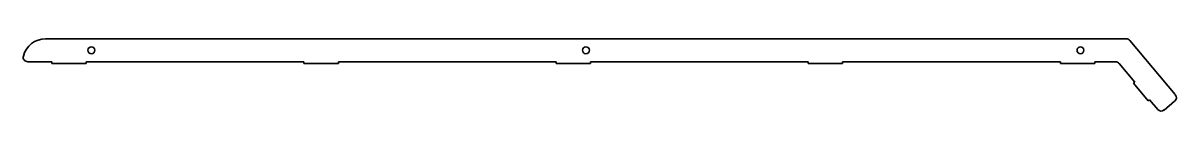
# Model space of a CAD drawing. Header units: inches. Extents: x 0 to 1006, y 0 to 63.
import ezdxf

# ---------------------------------------------------------------- set-up
doc = ezdxf.new("R2010")
doc.units = ezdxf.units.IN
doc.header["$MEASUREMENT"] = 0
doc.layers.add('Visible (ANSI)', color=7, linetype='Continuous', lineweight=35)

# ---------------------------------------------------------------- blocks, each defined once
blk = doc.blocks.new('SMT-V001-BSF001_Soldadura Cartelas Tuercas_SMT-V001-BSF001')
at = {"layer": 'Visible (ANSI)'}
for p, q in [((-483.6, 31.5), (459.4, 31.5)), ((462.5, 30.1), (502.1, -17.2)), ((-499.1, 11.5), (-478.1, 11.5)), ((-478.1, 10.1), (-478.1, 11.5)), ((-448.1, 10.1), (-478.1, 10.1)), ((-448.1, 11.5), (-448.1, 10.1)), ((-448.1, 11.5), (-258.1, 11.5)), ((-258.1, 10.1), (-258.1, 11.5)), ((-228.1, 10.1), (-258.1, 10.1)), ((-228.1, 11.5), (-228.1, 10.1)), ((-228.1, 11.5), (-38.1, 11.5)), ((-38.1, 10.1), (-38.1, 11.5)), ((-8.1, 10.1), (-38.1, 10.1)), ((-8.1, 11.5), (-8.1, 10.1)), ((-8.1, 11.5), (181.9, 11.5)), ((181.9, 10.1), (181.9, 11.5)), ((211.9, 10.1), (181.9, 10.1)), ((211.9, 11.5), (211.9, 10.1)), ((211.9, 11.5), (401.9, 11.5)), ((401.9, 10.1), (401.9, 11.5)), ((431.9, 10.1), (401.9, 10.1)), ((431.9, 11.5), (431.9, 10.1)), ((431.9, 11.5), (450.1, 11.5)), ((466.9, -6.3), (453.1, 10.1)), ((465.7, -7.3), (466.9, -6.3)), ((478.5, -22.7), (465.7, -7.3)), ((479.7, -21.6), (478.5, -22.7)), ((486.8, -30.1), (479.7, -21.6)), ((501.6, -22.8), (492.4, -30.6))]:
    blk.add_line(p, q, dxfattribs=at)
for centre in [(-443.6, 21.5), (-12.1, 21.5), (419.4, 21.5)]:
    blk.add_circle(centre, 3, dxfattribs=at)
at = {"layer": 'Visible (ANSI)', "extrusion": (0, 0, -1)}
for centre, radius, start, end in [((483.6, 11.5), 20, 14.4775, 90), ((-459.4, 27.5), 4, 90, 140), ((499.1, 15.5), 4, 270, 14.4775), ((-499.1, -19.8), 4, 140, 230), ((-489.9, -27.5), 4, 230, 320)]:
    blk.add_arc(centre, radius, start, end, dxfattribs=at)
at = {"layer": 'Visible (ANSI)'}
blk.add_arc((450.1, 7.5), 4, 40, 90, dxfattribs=at)

msp = doc.modelspace()

# ---------------------------------------------------------------- block references
msp.add_blockref('SMT-V001-BSF001_Soldadura Cartelas Tuercas_SMT-V001-BSF001', (502.9, 31.5))

doc.saveas('drawing.dxf')
